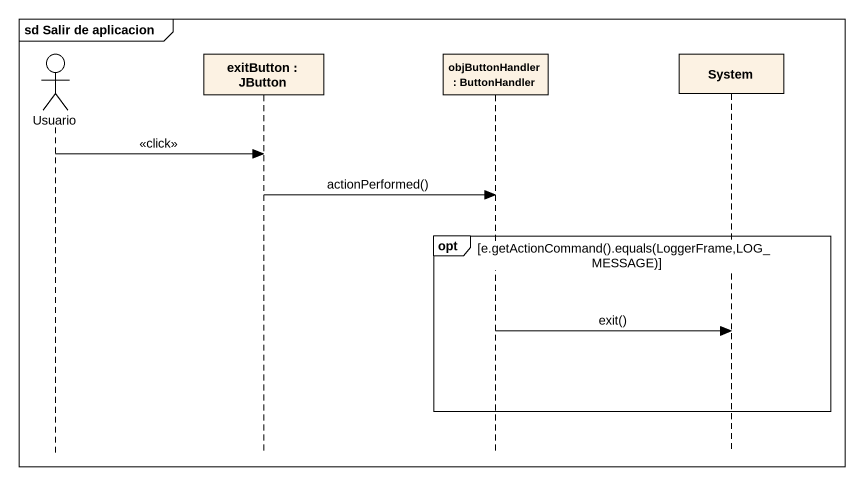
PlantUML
@startuml
mainframe sd Salir de aplicacion
hide footbox
actor Usuario
participant "exitButton : JButton" as exitButton
participant "objButtonHandler : ButtonHandler" as objButtonHandler
participant System

Usuario -> exitButton : <<click>>
exitButton -> objButtonHandler : actionPerformed()
opt e.getActionCommand().equals(LoggerFrame,LOG_MESSAGE)
  objButtonHandler -> System : exit()
end
@enduml
